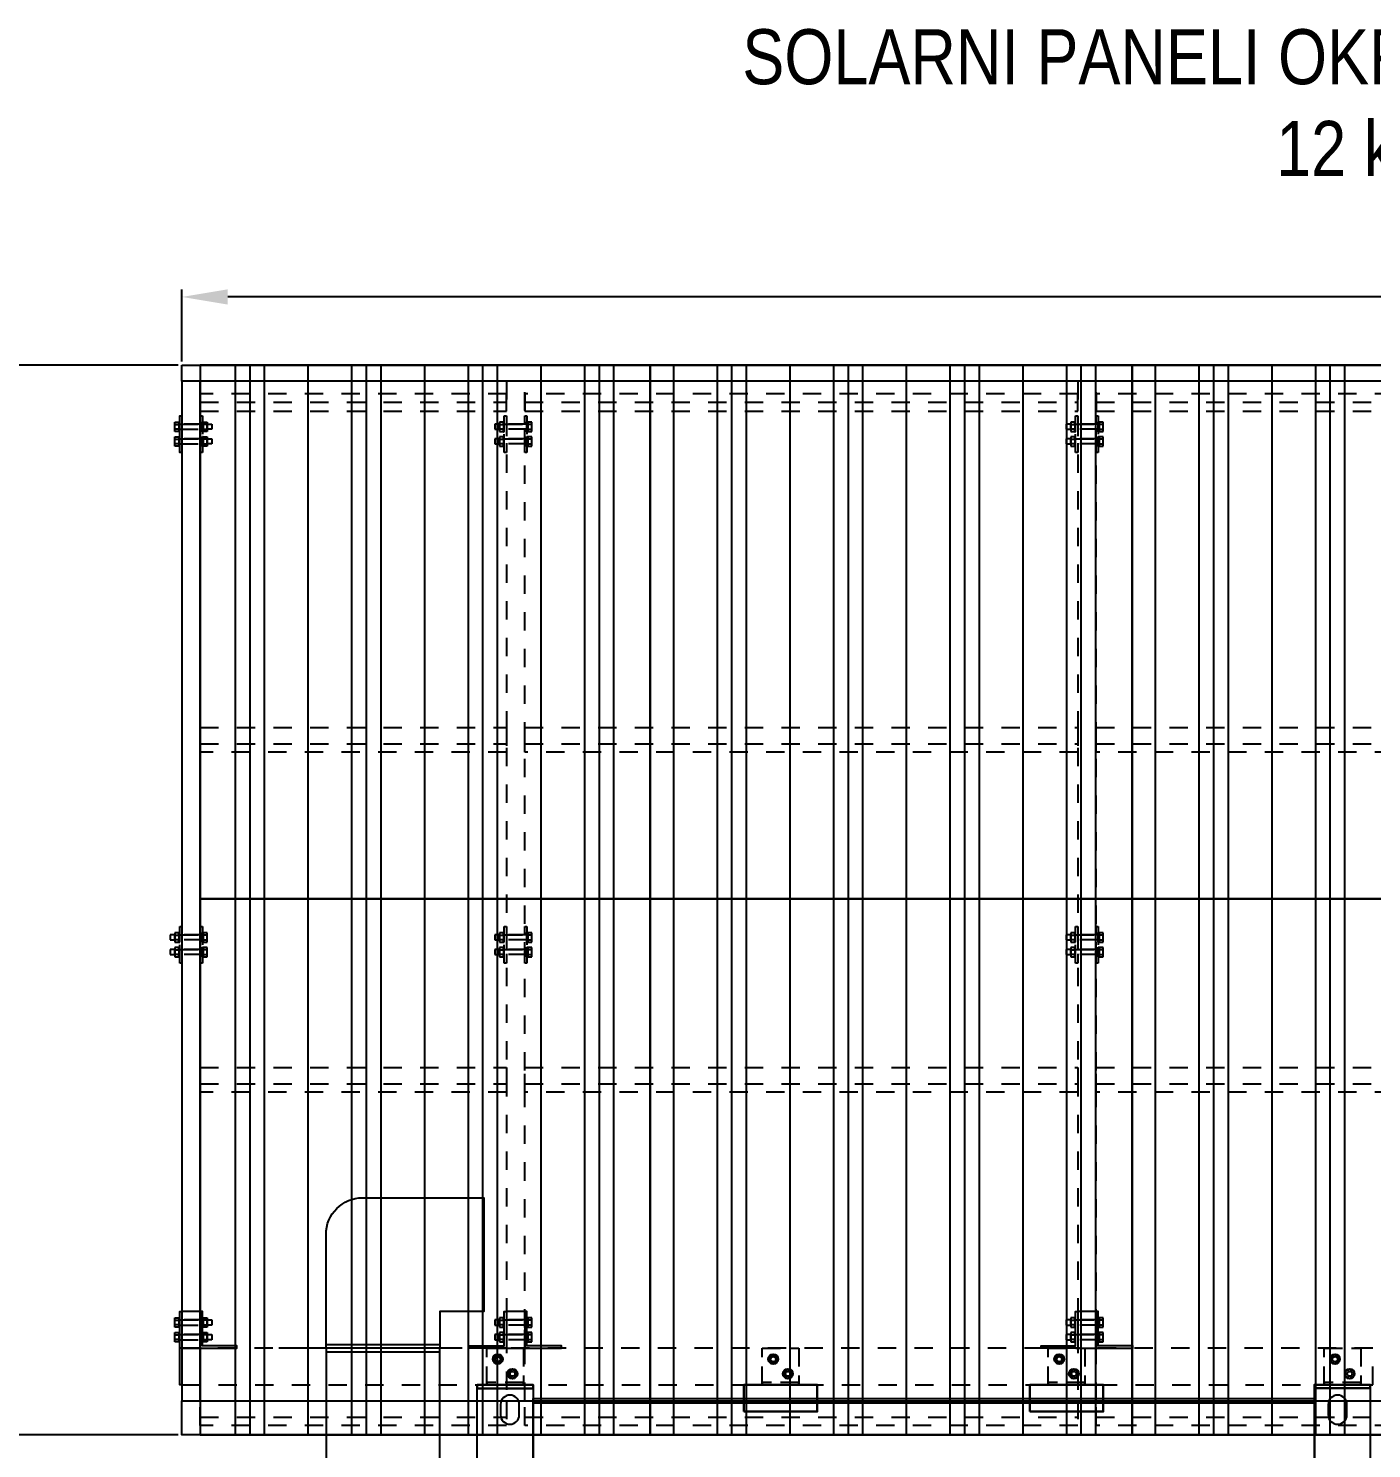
# Model space of a CAD drawing. Header units: millimetres. Extents: x 17886 to 18265, y -8727 to -7321.
# Drawn here: x 17917.04 to 17953.66, y -8639.94 to -8601.22 of the extents above; entities that cross this region are included whole.
import ezdxf

# ---------------------------------------------------------------- set-up
doc = ezdxf.new("R2010")
doc.units = ezdxf.units.MM
doc.linetypes.add('DASHED', pattern=[0.75, 0.5, -0.25])
doc.linetypes.add('EPL_DASH', pattern=[1, 0.5, -0.5])
for name, color, linetype in [('00 uvodnice', 82, 'Continuous'), ('a_rahmen235', 7, 'Continuous'), ('DIMENS', 4, 'Continuous')]:
    doc.layers.add(name, color=color, linetype=linetype)
doc.layers.add('CRTANJE', color=4, linetype='Continuous', lineweight=30)
doc.styles.add('ARIAL NARROW', font='ARIALN.TTF')
doc.styles.add('KOTE ZA MONNTAZU', font='simplex.shx', dxfattribs={"width": 0.7, "oblique": 8, "height": 1.4})
doc.dimstyles.new('KOTE ZA MONTAZU u cm', dxfattribs={"dimscale": 0, "dimtxt": 1.4, "dimasz": 1.25, "dimexe": 0.2, "dimexo": 0.1, "dimgap": 0.3, "dimtad": 1, "dimlfac": 10, "dimzin": 12, "dimdsep": 46, "dimtxsty": 'KOTE ZA MONNTAZU', "dimcen": 1.25, "dimclrt": 1, "dimadec": 0, "dimazin": 0, "dimtfac": 1, "dimtmove": 0, "dimatfit": 3, "dimfxl": 1, "dimtolj": 2, "dimtzin": 0, "dimarcsym": 0})

# ---------------------------------------------------------------- blocks, each defined once
blk = doc.blocks.new('*D237')
at = {"color": 0, "lineweight": -2, "transparency": 16777216}
for p, q in [((17921.122, -8639.571), (17913.988, -8639.571)), ((17914.188, -8664.954), (17914.188, -8640.821)), ((17917.152, -8666.204), (17913.988, -8666.204))]:
    blk.add_line(p, q, dxfattribs=at)
at = {"color": 0, "transparency": 16777216}
for points in [[(17913.979, -8640.821), (17914.396, -8640.821), (17914.188, -8639.571)], [(17913.979, -8664.954), (17914.396, -8664.954), (17914.188, -8666.204)]]:
    blk.add_solid(points, dxfattribs=at)
at = {"layer": 'Defpoints', "color": 0, "transparency": 16777216}
for p in [(17914.188, -8639.571), (17921.222, -8639.571), (17917.252, -8666.204)]:
    blk.add_point(p, dxfattribs=at)
at = {"color": 1, "transparency": 16777216, "insert": (17913.188, -8652.809), "char_height": 1.4, "attachment_point": 5, "rotation": 90, "style": 'KOTE ZA MONNTAZU'}
blk.add_mtext('\\A2;266.33cm', dxfattribs=at)
blk = doc.blocks.new('*D238')
at = {"color": 0, "lineweight": -2, "transparency": 16777216}
for p, q in [((17921.122, -8610.405), (17913.988, -8610.405)), ((17914.188, -8638.321), (17914.188, -8611.655)), ((17921.122, -8639.571), (17913.988, -8639.571))]:
    blk.add_line(p, q, dxfattribs=at)
at = {"color": 0, "transparency": 16777216}
for points in [[(17913.979, -8611.655), (17914.396, -8611.655), (17914.188, -8610.405)], [(17913.979, -8638.321), (17914.396, -8638.321), (17914.188, -8639.571)]]:
    blk.add_solid(points, dxfattribs=at)
at = {"layer": 'Defpoints', "color": 0, "transparency": 16777216}
for p in [(17914.188, -8610.405), (17921.222, -8610.405), (17921.222, -8639.571)]:
    blk.add_point(p, dxfattribs=at)
at = {"color": 1, "transparency": 16777216, "insert": (17913.188, -8624.443), "char_height": 1.4, "attachment_point": 5, "rotation": 90, "style": 'KOTE ZA MONNTAZU'}
blk.add_mtext('\\A2;291.65cm', dxfattribs=at)
blk = doc.blocks.new('*D239')
at = {"color": 0, "lineweight": -2, "transparency": 16777216}
for p, q in [((17921.122, -8610.405), (17909.915, -8610.405)), ((17910.115, -8664.954), (17910.115, -8611.655)), ((17917.152, -8666.204), (17909.915, -8666.204))]:
    blk.add_line(p, q, dxfattribs=at)
at = {"color": 0, "transparency": 16777216}
for points in [[(17909.906, -8611.655), (17910.323, -8611.655), (17910.115, -8610.405)], [(17909.906, -8664.954), (17910.323, -8664.954), (17910.115, -8666.204)]]:
    blk.add_solid(points, dxfattribs=at)
at = {"layer": 'Defpoints', "color": 0, "transparency": 16777216}
for p in [(17910.115, -8610.405), (17921.222, -8610.405), (17917.252, -8666.204)]:
    blk.add_point(p, dxfattribs=at)
at = {"color": 1, "transparency": 16777216, "insert": (17909.115, -8638.173), "char_height": 1.4, "attachment_point": 5, "rotation": 90, "style": 'KOTE ZA MONNTAZU'}
blk.add_mtext('\\A2;557.98cm', dxfattribs=at)
blk = doc.blocks.new('*D236')
at = {"color": 0, "lineweight": -2, "transparency": 16777216}
for p, q in [((17921.222, -8610.305), (17921.222, -8608.342)), ((17986.182, -8610.305), (17986.182, -8608.342)), ((17984.932, -8608.542), (17922.472, -8608.542))]:
    blk.add_line(p, q, dxfattribs=at)
at = {"color": 0, "transparency": 16777216}
for points in [[(17922.472, -8608.334), (17922.472, -8608.75), (17921.222, -8608.542)], [(17984.932, -8608.334), (17984.932, -8608.75), (17986.182, -8608.542)]]:
    blk.add_solid(points, dxfattribs=at)
at = {"layer": 'Defpoints', "color": 0, "transparency": 16777216}
for p in [(17921.222, -8608.542), (17921.222, -8610.405), (17986.182, -8610.405)]:
    blk.add_point(p, dxfattribs=at)
at = {"color": 1, "transparency": 16777216, "insert": (17960.852, -8607.542), "char_height": 1.4, "attachment_point": 5, "style": 'KOTE ZA MONNTAZU'}
blk.add_mtext('\\A2;649.6cm', dxfattribs=at)

msp = doc.modelspace()

# ---------------------------------------------------------------- hatches: boundary and pattern name
at = {"true_color": 0xfeeab9}
h = msp.add_hatch(dxfattribs=at)
h.set_pattern_fill('PLASTI', color=254, scale=0.5, angle=-90)
h.set_pattern_definition([(270, (26717.4324, 1612.3187), (3.175, -6e-16), []), (270, (26717.8293, 1612.3187), (3.175, -6e-16), []), (270, (26718.226, 1612.3187), (3.175, -6e-16), []), (270, (26719.4168, 1612.3187), (3.175, -6e-16), [])])
h.paths.add_polyline_path([(17921.72198, -8610.40511), (17921.72198, -8624.95434), (17933.99198, -8624.95434), (17933.99198, -8610.40511)])
h = msp.add_hatch(dxfattribs=at)
h.set_pattern_fill('PLASTI', color=254, scale=0.5, angle=-90)
h.set_pattern_definition([(270, (26730.5724, 1612.3187), (3.175, -6e-16), []), (270, (26730.9693, 1612.3187), (3.175, -6e-16), []), (270, (26731.366, 1612.3187), (3.175, -6e-16), []), (270, (26732.5568, 1612.3187), (3.175, -6e-16), [])])
h.paths.add_polyline_path([(17933.99198, -8610.40511), (17933.99198, -8624.95434), (17947.13198, -8624.95434), (17947.13198, -8610.40511)])
h = msp.add_hatch(dxfattribs=at)
h.set_pattern_fill('PLASTI', color=254, scale=0.5, angle=-90)
h.set_pattern_definition([(270, (26743.7124, 1612.3187), (3.175, -6e-16), []), (270, (26744.1093, 1612.3187), (3.175, -6e-16), []), (270, (26744.506, 1612.3187), (3.175, -6e-16), []), (270, (26745.6968, 1612.3187), (3.175, -6e-16), [])])
h.paths.add_polyline_path([(17947.13198, -8610.40511), (17947.13198, -8624.95434), (17960.27198, -8624.95434), (17960.27198, -8610.40511)])
h = msp.add_hatch(dxfattribs=at)
h.set_pattern_fill('PLASTI', color=254, scale=0.5, angle=-90)
h.set_pattern_definition([(270, (26717.4324, 1597.6487), (3.175, -6e-16), []), (270, (26717.8293, 1597.6487), (3.175, -6e-16), []), (270, (26718.226, 1597.6487), (3.175, -6e-16), []), (270, (26719.4168, 1597.6487), (3.175, -6e-16), [])])
h.paths.add_polyline_path([(17921.72198, -8624.95434), (17921.72198, -8639.57191), (17933.99198, -8639.57191), (17933.99198, -8624.95434)])
h = msp.add_hatch(dxfattribs=at)
h.set_pattern_fill('PLASTI', color=254, scale=0.5, angle=-90)
h.set_pattern_definition([(270, (26730.5724, 1597.6487), (3.175, -6e-16), []), (270, (26730.9693, 1597.6487), (3.175, -6e-16), []), (270, (26731.366, 1597.6487), (3.175, -6e-16), []), (270, (26732.5568, 1597.6487), (3.175, -6e-16), [])])
h.paths.add_polyline_path([(17933.99198, -8624.95434), (17933.99198, -8639.57191), (17947.13198, -8639.57191), (17947.13198, -8624.95434)])
h = msp.add_hatch(dxfattribs=at)
h.set_pattern_fill('PLASTI', color=254, scale=0.5, angle=-90)
h.set_pattern_definition([(270, (26743.7124, 1597.6487), (3.175, -6e-16), []), (270, (26744.1093, 1597.6487), (3.175, -6e-16), []), (270, (26744.506, 1597.6487), (3.175, -6e-16), []), (270, (26745.6968, 1597.6487), (3.175, -6e-16), [])])
h.paths.add_polyline_path([(17947.13198, -8624.95434), (17947.13198, -8639.57191), (17960.27198, -8639.57191), (17960.27198, -8624.95434)])

# ---------------------------------------------------------------- linework, layer by layer
at = {"color": 4}
msp.add_line((17928.86709, -8637.20357), (17923.86709, -8637.20357), dxfattribs=at)
msp.add_line((17930.79698, -8638.69357), (17952.10698, -8638.69357))
at = {"color": 30, "true_color": 0xf26722}
for points in [[(17921.22198, -8610.40512), (17986.18198, -8610.40512), (17986.18198, -8610.83813), (17921.22198, -8610.83813)], [(17921.72198, -8610.83813), (17921.22198, -8610.83813), (17921.22198, -8638.63754), (17921.72198, -8638.63754)], [(17921.22198, -8638.63754), (17986.18198, -8638.63754), (17986.18198, -8639.57056), (17921.22198, -8639.57056)]]:
    msp.add_lwpolyline(points, close=True, dxfattribs=at)
at = {"color": 254, "true_color": 0xfeeab9}
for points in [[(17921.72198, -8610.40511), (17921.72198, -8624.95434), (17933.99198, -8624.95434), (17933.99198, -8610.40511)], [(17933.99198, -8610.40511), (17933.99198, -8624.95434), (17947.13198, -8624.95434), (17947.13198, -8610.40511)], [(17947.13198, -8610.40511), (17947.13198, -8624.95434), (17960.27198, -8624.95434), (17960.27198, -8610.40511)], [(17921.72198, -8624.95434), (17921.72198, -8639.57191), (17933.99198, -8639.57191), (17933.99198, -8624.95434)], [(17933.99198, -8624.95434), (17933.99198, -8639.57191), (17947.13198, -8639.57191), (17947.13198, -8624.95434)], [(17947.13198, -8624.95434), (17947.13198, -8639.57191), (17960.27198, -8639.57191), (17960.27198, -8624.95434)]]:
    msp.add_lwpolyline(points, close=True, dxfattribs=at)
at = {"color": 30, "linetype": 'EPL_DASH', "true_color": 0xf26722}
for points in [[(17930.57199, -8610.83813), (17930.07199, -8610.83813), (17930.07199, -8638.63754), (17930.57199, -8638.63754)], [(17946.15199, -8610.83813), (17945.65199, -8610.83813), (17945.65199, -8638.63754), (17946.15199, -8638.63754)], [(17921.72198, -8636.20361), (17921.22198, -8636.20361), (17921.22198, -8637.20361), (17921.72198, -8637.20361)], [(17930.57199, -8636.20357), (17930.07199, -8636.20357), (17930.07199, -8637.20357), (17930.57199, -8637.20357)], [(17946.15199, -8636.20357), (17945.65199, -8636.20357), (17945.65199, -8637.20357), (17946.15199, -8637.20357)], [(17946.15199, -8636.20357), (17945.65199, -8636.20357), (17945.65199, -8637.20357), (17946.15199, -8637.20357)], [(17946.15199, -8636.20357), (17945.65199, -8636.20357), (17945.65199, -8637.20357), (17946.15199, -8637.20357)]]:
    msp.add_lwpolyline(points, close=True, dxfattribs=at)
at = {"color": 3, "linetype": 'EPL_DASH'}
for points in [[(17921.72198, -8611.18374), (17921.72198, -8611.6524), (17930.07198, -8611.6524), (17930.07198, -8611.18374), (17921.72198, -8611.18374), (17921.72198, -8611.40754), (17930.07198, -8611.40754)], [(17930.57198, -8611.18374), (17930.57198, -8611.6524), (17945.65198, -8611.6524), (17945.65198, -8611.18374), (17930.57198, -8611.18374), (17930.57198, -8611.40754), (17945.65198, -8611.40754)], [(17946.15198, -8611.18374), (17946.15198, -8611.6524), (17961.25198, -8611.6524), (17961.25198, -8611.18374), (17946.15198, -8611.18374), (17946.15198, -8611.40754), (17961.25198, -8611.40754)], [(17921.72198, -8620.95713), (17921.72198, -8620.27978), (17930.07198, -8620.27978), (17930.07198, -8620.95713), (17921.72198, -8620.95713), (17921.72198, -8620.72573), (17930.07198, -8620.72573)], [(17930.57198, -8620.95713), (17930.57198, -8620.27978), (17945.65198, -8620.27978), (17945.65198, -8620.95713), (17930.57198, -8620.95713), (17930.57198, -8620.72573), (17945.65198, -8620.72573)], [(17946.15198, -8620.95713), (17946.15198, -8620.27978), (17961.25198, -8620.27978), (17961.25198, -8620.95713), (17946.15198, -8620.95713), (17946.15198, -8620.72573), (17961.25198, -8620.72573)], [(17921.72198, -8630.22488), (17921.72198, -8629.54753), (17930.07198, -8629.54753), (17930.07198, -8630.22488), (17921.72198, -8630.22488), (17921.72198, -8629.99348), (17930.07198, -8629.99348)], [(17930.57198, -8630.22488), (17930.57198, -8629.54753), (17945.65198, -8629.54753), (17945.65198, -8630.22488), (17930.57198, -8630.22488), (17930.57198, -8629.99348), (17945.65198, -8629.99348)], [(17946.15198, -8630.22488), (17946.15198, -8629.54753), (17961.25198, -8629.54753), (17961.25198, -8630.22488), (17946.15198, -8630.22488), (17946.15198, -8629.99348), (17961.25198, -8629.99348)], [(17921.72198, -8639.31318), (17921.72198, -8638.64343), (17930.07198, -8638.64343), (17930.07198, -8639.31318), (17921.72198, -8639.31318), (17921.72198, -8639.0893), (17930.07198, -8639.0893)], [(17930.57198, -8639.31318), (17930.57198, -8638.64343), (17945.65198, -8638.64343), (17945.65198, -8639.31318), (17930.57198, -8639.31318), (17930.57198, -8639.0893), (17945.65198, -8639.0893)], [(17946.15198, -8639.31318), (17946.15198, -8638.64343), (17961.25198, -8638.64343), (17961.25198, -8639.31318), (17946.15198, -8639.31318), (17946.15198, -8639.0893), (17961.25198, -8639.0893)]]:
    msp.add_lwpolyline(points, dxfattribs=at)
at = {"color": 1}
for points in [[(17921.22198, -8611.78095), (17921.22198, -8612.78095), (17921.16198, -8612.78095), (17921.16198, -8611.78095), (17921.22198, -8611.78095)], [(17925.15203, -8637.20357), (17925.15203, -8637.30375), (17928.25203, -8637.30375), (17928.25203, -8637.20357), (17925.15203, -8637.20357), (17925.15203, -8654.4036), (17928.25197, -8654.4036), (17928.25197, -8654.30339), (17925.15197, -8654.30339), (17928.25197, -8654.30339), (17928.25197, -8654.4036), (17928.25197, -8637.20357)]]:
    msp.add_lwpolyline(points, dxfattribs=at)
at = {"color": 1, "linetype": 'DASHED'}
for points in [[(17921.78197, -8611.78095), (17921.78197, -8612.78095), (17921.72197, -8612.78095), (17921.72197, -8611.78095), (17921.78197, -8611.78095)], [(17930.07199, -8611.78095), (17930.07199, -8612.78095), (17930.01199, -8612.78095), (17930.01199, -8611.78095), (17930.07199, -8611.78095)], [(17930.63198, -8611.78095), (17930.63198, -8612.78095), (17930.57198, -8612.78095), (17930.57198, -8611.78095), (17930.63198, -8611.78095)], [(17945.65199, -8611.78095), (17945.65199, -8612.78095), (17945.59199, -8612.78095), (17945.59199, -8611.78095), (17945.65199, -8611.78095)], [(17946.21198, -8611.78095), (17946.21198, -8612.78095), (17946.15198, -8612.78095), (17946.15198, -8611.78095), (17946.21198, -8611.78095)], [(17921.22198, -8625.70357), (17921.22198, -8626.70357), (17921.16198, -8626.70357), (17921.16198, -8625.70357), (17921.22198, -8625.70357)], [(17921.78198, -8625.70357), (17921.78198, -8626.70357), (17921.72198, -8626.70357), (17921.72198, -8625.70357), (17921.78198, -8625.70357)], [(17930.07199, -8625.70357), (17930.07199, -8626.70357), (17930.01199, -8626.70357), (17930.01199, -8625.70357), (17930.07199, -8625.70357)], [(17930.63198, -8625.70357), (17930.63198, -8626.70357), (17930.57198, -8626.70357), (17930.57198, -8625.70357), (17930.63198, -8625.70357)], [(17945.65199, -8625.70357), (17945.65199, -8626.70357), (17945.59199, -8626.70357), (17945.59199, -8625.70357), (17945.65199, -8625.70357)], [(17946.21198, -8625.70357), (17946.21198, -8626.70357), (17946.15198, -8626.70357), (17946.15198, -8625.70357), (17946.21198, -8625.70357)], [(17930.53698, -8638.20357), (17929.53699, -8638.20357), (17929.53699, -8637.20357), (17930.53698, -8637.20357), (17930.53698, -8638.20357), (17930.53698, -8638.14357), (17929.53699, -8638.14357), (17929.53699, -8638.20357)], [(17938.04698, -8638.20357), (17937.04699, -8638.20357), (17937.04699, -8637.20357), (17938.04698, -8637.20357), (17938.04698, -8638.20357), (17938.04698, -8638.14357), (17937.04699, -8638.14357), (17937.04699, -8638.20357)], [(17945.84698, -8638.20357), (17944.84699, -8638.20357), (17944.84699, -8637.20357), (17945.84698, -8637.20357), (17945.84698, -8638.20357), (17945.84698, -8638.14357), (17944.84699, -8638.14357), (17944.84699, -8638.20357)], [(17953.36698, -8638.20357), (17952.36698, -8638.20357), (17952.36698, -8637.20357), (17953.36698, -8637.20357), (17953.36698, -8638.20357), (17953.36698, -8638.14357), (17952.36698, -8638.14357), (17952.36698, -8638.20357)]]:
    msp.add_lwpolyline(points, dxfattribs=at)
at = {"color": 4, "linetype": 'EPL_DASH'}
for points in [[(17921.14198, -8612.14446), (17921.03198, -8612.14446), (17921.03198, -8612.01744), (17921.14198, -8612.01744), (17921.14198, -8612.20796), (17921.03198, -8612.20796), (17921.03198, -8611.95393), (17921.14198, -8611.95393), (17921.14198, -8612.21595), (17921.16198, -8612.21595), (17921.16198, -8611.94595), (17921.14198, -8611.94595), (17921.14198, -8612.21595), (17921.16198, -8612.21595), (17921.16198, -8612.15095), (17921.78198, -8612.15095), (17921.78198, -8612.01095), (17921.16198, -8612.01095), (17921.78198, -8612.01095), (17921.78198, -8611.94595), (17921.80198, -8611.94595), (17921.80198, -8612.21595), (17921.78198, -8612.21595), (17921.78198, -8611.94595), (17921.80198, -8611.94595), (17921.80198, -8611.95393), (17921.91198, -8611.95393), (17921.91198, -8612.20796), (17921.80198, -8612.20796), (17921.80198, -8612.14446), (17921.91198, -8612.14446), (17921.91198, -8612.01744), (17921.80198, -8612.01744), (17921.80198, -8611.95393), (17921.91198, -8611.95393), (17921.91198, -8612.01095), (17922.04198, -8612.01095), (17922.04198, -8612.15095), (17921.91198, -8612.15095)], [(17930.65198, -8612.14446), (17930.76198, -8612.14446), (17930.76198, -8612.01744), (17930.65198, -8612.01744), (17930.65198, -8612.20796), (17930.76198, -8612.20796), (17930.76198, -8611.95393), (17930.65198, -8611.95393), (17930.65198, -8612.21595), (17930.63198, -8612.21595), (17930.63198, -8611.94595), (17930.65198, -8611.94595), (17930.65198, -8612.21595), (17930.63198, -8612.21595), (17930.63198, -8612.15095), (17930.01198, -8612.15095), (17930.01198, -8612.01095), (17930.63198, -8612.01095), (17930.01198, -8612.01095), (17930.01198, -8611.94595), (17929.99198, -8611.94595), (17929.99198, -8612.21595), (17930.01198, -8612.21595), (17930.01198, -8611.94595), (17929.99198, -8611.94595), (17929.99198, -8611.95393), (17929.88198, -8611.95393), (17929.88198, -8612.20796), (17929.99198, -8612.20796), (17929.99198, -8612.14446), (17929.88198, -8612.14446), (17929.88198, -8612.01744), (17929.99198, -8612.01744), (17929.99198, -8611.95393), (17929.88198, -8611.95393), (17929.88198, -8612.01095), (17929.75198, -8612.01095), (17929.75198, -8612.15095), (17929.88198, -8612.15095)], [(17946.23198, -8612.14446), (17946.34198, -8612.14446), (17946.34198, -8612.01744), (17946.23198, -8612.01744), (17946.23198, -8612.20796), (17946.34198, -8612.20796), (17946.34198, -8611.95393), (17946.23198, -8611.95393), (17946.23198, -8612.21595), (17946.21198, -8612.21595), (17946.21198, -8611.94595), (17946.23198, -8611.94595), (17946.23198, -8612.21595), (17946.21198, -8612.21595), (17946.21198, -8612.15095), (17945.59198, -8612.15095), (17945.59198, -8612.01095), (17946.21198, -8612.01095), (17945.59198, -8612.01095), (17945.59198, -8611.94595), (17945.57198, -8611.94595), (17945.57198, -8612.21595), (17945.59198, -8612.21595), (17945.59198, -8611.94595), (17945.57198, -8611.94595), (17945.57198, -8611.95393), (17945.46198, -8611.95393), (17945.46198, -8612.20796), (17945.57198, -8612.20796), (17945.57198, -8612.14446), (17945.46198, -8612.14446), (17945.46198, -8612.01744), (17945.57198, -8612.01744), (17945.57198, -8611.95393), (17945.46198, -8611.95393), (17945.46198, -8612.01095), (17945.33198, -8612.01095), (17945.33198, -8612.15095), (17945.46198, -8612.15095)], [(17921.14198, -8612.54446), (17921.03198, -8612.54446), (17921.03198, -8612.41744), (17921.14198, -8612.41744), (17921.14198, -8612.60796), (17921.03198, -8612.60796), (17921.03198, -8612.35393), (17921.14198, -8612.35393), (17921.14198, -8612.61595), (17921.16198, -8612.61595), (17921.16198, -8612.34595), (17921.14198, -8612.34595), (17921.14198, -8612.61595), (17921.16198, -8612.61595), (17921.16198, -8612.55095), (17921.78198, -8612.55095), (17921.78198, -8612.41095), (17921.16198, -8612.41095), (17921.78198, -8612.41095), (17921.78198, -8612.34595), (17921.80198, -8612.34595), (17921.80198, -8612.61595), (17921.78198, -8612.61595), (17921.78198, -8612.34595), (17921.80198, -8612.34595), (17921.80198, -8612.35393), (17921.91198, -8612.35393), (17921.91198, -8612.60796), (17921.80198, -8612.60796), (17921.80198, -8612.54446), (17921.91198, -8612.54446), (17921.91198, -8612.41744), (17921.80198, -8612.41744), (17921.80198, -8612.35393), (17921.91198, -8612.35393), (17921.91198, -8612.41095), (17922.04198, -8612.41095), (17922.04198, -8612.55095), (17921.91198, -8612.55095)], [(17930.65198, -8612.54446), (17930.76198, -8612.54446), (17930.76198, -8612.41744), (17930.65198, -8612.41744), (17930.65198, -8612.60796), (17930.76198, -8612.60796), (17930.76198, -8612.35393), (17930.65198, -8612.35393), (17930.65198, -8612.61595), (17930.63198, -8612.61595), (17930.63198, -8612.34595), (17930.65198, -8612.34595), (17930.65198, -8612.61595), (17930.63198, -8612.61595), (17930.63198, -8612.55095), (17930.01198, -8612.55095), (17930.01198, -8612.41095), (17930.63198, -8612.41095), (17930.01198, -8612.41095), (17930.01198, -8612.34595), (17929.99198, -8612.34595), (17929.99198, -8612.61595), (17930.01198, -8612.61595), (17930.01198, -8612.34595), (17929.99198, -8612.34595), (17929.99198, -8612.35393), (17929.88198, -8612.35393), (17929.88198, -8612.60796), (17929.99198, -8612.60796), (17929.99198, -8612.54446), (17929.88198, -8612.54446), (17929.88198, -8612.41744), (17929.99198, -8612.41744), (17929.99198, -8612.35393), (17929.88198, -8612.35393), (17929.88198, -8612.41095), (17929.75198, -8612.41095), (17929.75198, -8612.55095), (17929.88198, -8612.55095)], [(17946.23198, -8612.54446), (17946.34198, -8612.54446), (17946.34198, -8612.41744), (17946.23198, -8612.41744), (17946.23198, -8612.60796), (17946.34198, -8612.60796), (17946.34198, -8612.35393), (17946.23198, -8612.35393), (17946.23198, -8612.61595), (17946.21198, -8612.61595), (17946.21198, -8612.34595), (17946.23198, -8612.34595), (17946.23198, -8612.61595), (17946.21198, -8612.61595), (17946.21198, -8612.55095), (17945.59198, -8612.55095), (17945.59198, -8612.41095), (17946.21198, -8612.41095), (17945.59198, -8612.41095), (17945.59198, -8612.34595), (17945.57198, -8612.34595), (17945.57198, -8612.61595), (17945.59198, -8612.61595), (17945.59198, -8612.34595), (17945.57198, -8612.34595), (17945.57198, -8612.35393), (17945.46198, -8612.35393), (17945.46198, -8612.60796), (17945.57198, -8612.60796), (17945.57198, -8612.54446), (17945.46198, -8612.54446), (17945.46198, -8612.41744), (17945.57198, -8612.41744), (17945.57198, -8612.35393), (17945.46198, -8612.35393), (17945.46198, -8612.41095), (17945.33198, -8612.41095), (17945.33198, -8612.55095), (17945.46198, -8612.55095)], [(17921.80198, -8626.06708), (17921.91198, -8626.06708), (17921.91198, -8625.94006), (17921.80198, -8625.94006), (17921.80198, -8626.13058), (17921.91198, -8626.13058), (17921.91198, -8625.87655), (17921.80198, -8625.87655), (17921.80198, -8626.13857), (17921.78198, -8626.13857), (17921.78198, -8625.86857), (17921.80198, -8625.86857), (17921.80198, -8626.13857), (17921.78198, -8626.13857), (17921.78198, -8626.07357), (17921.16198, -8626.07357), (17921.16198, -8625.93357), (17921.78198, -8625.93357), (17921.16198, -8625.93357), (17921.16198, -8625.86857), (17921.14198, -8625.86857), (17921.14198, -8626.13857), (17921.16198, -8626.13857), (17921.16198, -8625.86857), (17921.14198, -8625.86857), (17921.14198, -8625.87655), (17921.03198, -8625.87655), (17921.03198, -8626.13058), (17921.14198, -8626.13058), (17921.14198, -8626.06708), (17921.03198, -8626.06708), (17921.03198, -8625.94006), (17921.14198, -8625.94006), (17921.14198, -8625.87655), (17921.03198, -8625.87655), (17921.03198, -8625.93357), (17920.90198, -8625.93357), (17920.90198, -8626.07357), (17921.03198, -8626.07357)], [(17930.65198, -8626.06708), (17930.76198, -8626.06708), (17930.76198, -8625.94006), (17930.65198, -8625.94006), (17930.65198, -8626.13058), (17930.76198, -8626.13058), (17930.76198, -8625.87655), (17930.65198, -8625.87655), (17930.65198, -8626.13857), (17930.63198, -8626.13857), (17930.63198, -8625.86857), (17930.65198, -8625.86857), (17930.65198, -8626.13857), (17930.63198, -8626.13857), (17930.63198, -8626.07357), (17930.01198, -8626.07357), (17930.01198, -8625.93357), (17930.63198, -8625.93357), (17930.01198, -8625.93357), (17930.01198, -8625.86857), (17929.99198, -8625.86857), (17929.99198, -8626.13857), (17930.01198, -8626.13857), (17930.01198, -8625.86857), (17929.99198, -8625.86857), (17929.99198, -8625.87655), (17929.88198, -8625.87655), (17929.88198, -8626.13058), (17929.99198, -8626.13058), (17929.99198, -8626.06708), (17929.88198, -8626.06708), (17929.88198, -8625.94006), (17929.99198, -8625.94006), (17929.99198, -8625.87655), (17929.88198, -8625.87655), (17929.88198, -8625.93357), (17929.75198, -8625.93357), (17929.75198, -8626.07357), (17929.88198, -8626.07357)], [(17946.23198, -8626.06708), (17946.34198, -8626.06708), (17946.34198, -8625.94006), (17946.23198, -8625.94006), (17946.23198, -8626.13058), (17946.34198, -8626.13058), (17946.34198, -8625.87655), (17946.23198, -8625.87655), (17946.23198, -8626.13857), (17946.21198, -8626.13857), (17946.21198, -8625.86857), (17946.23198, -8625.86857), (17946.23198, -8626.13857), (17946.21198, -8626.13857), (17946.21198, -8626.07357), (17945.59198, -8626.07357), (17945.59198, -8625.93357), (17946.21198, -8625.93357), (17945.59198, -8625.93357), (17945.59198, -8625.86857), (17945.57198, -8625.86857), (17945.57198, -8626.13857), (17945.59198, -8626.13857), (17945.59198, -8625.86857), (17945.57198, -8625.86857), (17945.57198, -8625.87655), (17945.46198, -8625.87655), (17945.46198, -8626.13058), (17945.57198, -8626.13058), (17945.57198, -8626.06708), (17945.46198, -8626.06708), (17945.46198, -8625.94006), (17945.57198, -8625.94006), (17945.57198, -8625.87655), (17945.46198, -8625.87655), (17945.46198, -8625.93357), (17945.33198, -8625.93357), (17945.33198, -8626.07357), (17945.46198, -8626.07357)], [(17921.80198, -8626.46708), (17921.91198, -8626.46708), (17921.91198, -8626.34006), (17921.80198, -8626.34006), (17921.80198, -8626.53058), (17921.91198, -8626.53058), (17921.91198, -8626.27655), (17921.80198, -8626.27655), (17921.80198, -8626.53857), (17921.78198, -8626.53857), (17921.78198, -8626.26857), (17921.80198, -8626.26857), (17921.80198, -8626.53857), (17921.78198, -8626.53857), (17921.78198, -8626.47357), (17921.16198, -8626.47357), (17921.16198, -8626.33357), (17921.78198, -8626.33357), (17921.16198, -8626.33357), (17921.16198, -8626.26857), (17921.14198, -8626.26857), (17921.14198, -8626.53857), (17921.16198, -8626.53857), (17921.16198, -8626.26857), (17921.14198, -8626.26857), (17921.14198, -8626.27655), (17921.03198, -8626.27655), (17921.03198, -8626.53058), (17921.14198, -8626.53058), (17921.14198, -8626.46708), (17921.03198, -8626.46708), (17921.03198, -8626.34006), (17921.14198, -8626.34006), (17921.14198, -8626.27655), (17921.03198, -8626.27655), (17921.03198, -8626.33357), (17920.90198, -8626.33357), (17920.90198, -8626.47357), (17921.03198, -8626.47357)], [(17930.65198, -8626.46708), (17930.76198, -8626.46708), (17930.76198, -8626.34006), (17930.65198, -8626.34006), (17930.65198, -8626.53058), (17930.76198, -8626.53058), (17930.76198, -8626.27655), (17930.65198, -8626.27655), (17930.65198, -8626.53857), (17930.63198, -8626.53857), (17930.63198, -8626.26857), (17930.65198, -8626.26857), (17930.65198, -8626.53857), (17930.63198, -8626.53857), (17930.63198, -8626.47357), (17930.01198, -8626.47357), (17930.01198, -8626.33357), (17930.63198, -8626.33357), (17930.01198, -8626.33357), (17930.01198, -8626.26857), (17929.99198, -8626.26857), (17929.99198, -8626.53857), (17930.01198, -8626.53857), (17930.01198, -8626.26857), (17929.99198, -8626.26857), (17929.99198, -8626.27655), (17929.88198, -8626.27655), (17929.88198, -8626.53058), (17929.99198, -8626.53058), (17929.99198, -8626.46708), (17929.88198, -8626.46708), (17929.88198, -8626.34006), (17929.99198, -8626.34006), (17929.99198, -8626.27655), (17929.88198, -8626.27655), (17929.88198, -8626.33357), (17929.75198, -8626.33357), (17929.75198, -8626.47357), (17929.88198, -8626.47357)], [(17946.23198, -8626.46708), (17946.34198, -8626.46708), (17946.34198, -8626.34006), (17946.23198, -8626.34006), (17946.23198, -8626.53058), (17946.34198, -8626.53058), (17946.34198, -8626.27655), (17946.23198, -8626.27655), (17946.23198, -8626.53857), (17946.21198, -8626.53857), (17946.21198, -8626.26857), (17946.23198, -8626.26857), (17946.23198, -8626.53857), (17946.21198, -8626.53857), (17946.21198, -8626.47357), (17945.59198, -8626.47357), (17945.59198, -8626.33357), (17946.21198, -8626.33357), (17945.59198, -8626.33357), (17945.59198, -8626.26857), (17945.57198, -8626.26857), (17945.57198, -8626.53857), (17945.59198, -8626.53857), (17945.59198, -8626.26857), (17945.57198, -8626.26857), (17945.57198, -8626.27655), (17945.46198, -8626.27655), (17945.46198, -8626.53058), (17945.57198, -8626.53058), (17945.57198, -8626.46708), (17945.46198, -8626.46708), (17945.46198, -8626.34006), (17945.57198, -8626.34006), (17945.57198, -8626.27655), (17945.46198, -8626.27655), (17945.46198, -8626.33357), (17945.33198, -8626.33357), (17945.33198, -8626.47357), (17945.46198, -8626.47357)], [(17921.14198, -8636.56712), (17921.03198, -8636.56712), (17921.03198, -8636.4401), (17921.14198, -8636.4401), (17921.14198, -8636.63063), (17921.03198, -8636.63063), (17921.03198, -8636.3766), (17921.14198, -8636.3766), (17921.14198, -8636.63861), (17921.16198, -8636.63861), (17921.16198, -8636.36861), (17921.14198, -8636.36861), (17921.14198, -8636.63861), (17921.16198, -8636.63861), (17921.16198, -8636.57361), (17921.78198, -8636.57361), (17921.78198, -8636.43361), (17921.16198, -8636.43361), (17921.78198, -8636.43361), (17921.78198, -8636.36861), (17921.80198, -8636.36861), (17921.80198, -8636.63861), (17921.78198, -8636.63861), (17921.78198, -8636.36861), (17921.80198, -8636.36861), (17921.80198, -8636.3766), (17921.91198, -8636.3766), (17921.91198, -8636.63063), (17921.80198, -8636.63063), (17921.80198, -8636.56712), (17921.91198, -8636.56712), (17921.91198, -8636.4401), (17921.80198, -8636.4401), (17921.80198, -8636.3766), (17921.91198, -8636.3766), (17921.91198, -8636.43361), (17922.04198, -8636.43361), (17922.04198, -8636.57361), (17921.91198, -8636.57361)], [(17930.65198, -8636.56708), (17930.76198, -8636.56708), (17930.76198, -8636.44006), (17930.65198, -8636.44006), (17930.65198, -8636.63058), (17930.76198, -8636.63058), (17930.76198, -8636.37655), (17930.65198, -8636.37655), (17930.65198, -8636.63857), (17930.63198, -8636.63857), (17930.63198, -8636.36857), (17930.65198, -8636.36857), (17930.65198, -8636.63857), (17930.63198, -8636.63857), (17930.63198, -8636.57357), (17930.01198, -8636.57357), (17930.01198, -8636.43357), (17930.63198, -8636.43357), (17930.01198, -8636.43357), (17930.01198, -8636.36857), (17929.99198, -8636.36857), (17929.99198, -8636.63857), (17930.01198, -8636.63857), (17930.01198, -8636.36857), (17929.99198, -8636.36857), (17929.99198, -8636.37655), (17929.88198, -8636.37655), (17929.88198, -8636.63058), (17929.99198, -8636.63058), (17929.99198, -8636.56708), (17929.88198, -8636.56708), (17929.88198, -8636.44006), (17929.99198, -8636.44006), (17929.99198, -8636.37655), (17929.88198, -8636.37655), (17929.88198, -8636.43357), (17929.75198, -8636.43357), (17929.75198, -8636.57357), (17929.88198, -8636.57357)], [(17946.23198, -8636.56708), (17946.34198, -8636.56708), (17946.34198, -8636.44006), (17946.23198, -8636.44006), (17946.23198, -8636.63058), (17946.34198, -8636.63058), (17946.34198, -8636.37655), (17946.23198, -8636.37655), (17946.23198, -8636.63857), (17946.21198, -8636.63857), (17946.21198, -8636.36857), (17946.23198, -8636.36857), (17946.23198, -8636.63857), (17946.21198, -8636.63857), (17946.21198, -8636.57357), (17945.59198, -8636.57357), (17945.59198, -8636.43357), (17946.21198, -8636.43357), (17945.59198, -8636.43357), (17945.59198, -8636.36857), (17945.57198, -8636.36857), (17945.57198, -8636.63857), (17945.59198, -8636.63857), (17945.59198, -8636.36857), (17945.57198, -8636.36857), (17945.57198, -8636.37655), (17945.46198, -8636.37655), (17945.46198, -8636.63058), (17945.57198, -8636.63058), (17945.57198, -8636.56708), (17945.46198, -8636.56708), (17945.46198, -8636.44006), (17945.57198, -8636.44006), (17945.57198, -8636.37655), (17945.46198, -8636.37655), (17945.46198, -8636.43357), (17945.33198, -8636.43357), (17945.33198, -8636.57357), (17945.46198, -8636.57357)], [(17921.14198, -8636.96712), (17921.03198, -8636.96712), (17921.03198, -8636.8401), (17921.14198, -8636.8401), (17921.14198, -8637.03063), (17921.03198, -8637.03063), (17921.03198, -8636.7766), (17921.14198, -8636.7766), (17921.14198, -8637.03861), (17921.16198, -8637.03861), (17921.16198, -8636.76861), (17921.14198, -8636.76861), (17921.14198, -8637.03861), (17921.16198, -8637.03861), (17921.16198, -8636.97361), (17921.78198, -8636.97361), (17921.78198, -8636.83361), (17921.16198, -8636.83361), (17921.78198, -8636.83361), (17921.78198, -8636.76861), (17921.80198, -8636.76861), (17921.80198, -8637.03861), (17921.78198, -8637.03861), (17921.78198, -8636.76861), (17921.80198, -8636.76861), (17921.80198, -8636.7766), (17921.91198, -8636.7766), (17921.91198, -8637.03063), (17921.80198, -8637.03063), (17921.80198, -8636.96712), (17921.91198, -8636.96712), (17921.91198, -8636.8401), (17921.80198, -8636.8401), (17921.80198, -8636.7766), (17921.91198, -8636.7766), (17921.91198, -8636.83361), (17922.04198, -8636.83361), (17922.04198, -8636.97361), (17921.91198, -8636.97361)], [(17930.65198, -8636.96708), (17930.76198, -8636.96708), (17930.76198, -8636.84006), (17930.65198, -8636.84006), (17930.65198, -8637.03058), (17930.76198, -8637.03058), (17930.76198, -8636.77655), (17930.65198, -8636.77655), (17930.65198, -8637.03857), (17930.63198, -8637.03857), (17930.63198, -8636.76857), (17930.65198, -8636.76857), (17930.65198, -8637.03857), (17930.63198, -8637.03857), (17930.63198, -8636.97357), (17930.01198, -8636.97357), (17930.01198, -8636.83357), (17930.63198, -8636.83357), (17930.01198, -8636.83357), (17930.01198, -8636.76857), (17929.99198, -8636.76857), (17929.99198, -8637.03857), (17930.01198, -8637.03857), (17930.01198, -8636.76857), (17929.99198, -8636.76857), (17929.99198, -8636.77655), (17929.88198, -8636.77655), (17929.88198, -8637.03058), (17929.99198, -8637.03058), (17929.99198, -8636.96708), (17929.88198, -8636.96708), (17929.88198, -8636.84006), (17929.99198, -8636.84006), (17929.99198, -8636.77655), (17929.88198, -8636.77655), (17929.88198, -8636.83357), (17929.75198, -8636.83357), (17929.75198, -8636.97357), (17929.88198, -8636.97357)], [(17946.23198, -8636.96708), (17946.34198, -8636.96708), (17946.34198, -8636.84006), (17946.23198, -8636.84006), (17946.23198, -8637.03058), (17946.34198, -8637.03058), (17946.34198, -8636.77655), (17946.23198, -8636.77655), (17946.23198, -8637.03857), (17946.21198, -8637.03857), (17946.21198, -8636.76857), (17946.23198, -8636.76857), (17946.23198, -8637.03857), (17946.21198, -8637.03857), (17946.21198, -8636.97357), (17945.59198, -8636.97357), (17945.59198, -8636.83357), (17946.21198, -8636.83357), (17945.59198, -8636.83357), (17945.59198, -8636.76857), (17945.57198, -8636.76857), (17945.57198, -8637.03857), (17945.59198, -8637.03857), (17945.59198, -8636.76857), (17945.57198, -8636.76857), (17945.57198, -8636.77655), (17945.46198, -8636.77655), (17945.46198, -8637.03058), (17945.57198, -8637.03058), (17945.57198, -8636.96708), (17945.46198, -8636.96708), (17945.46198, -8636.84006), (17945.57198, -8636.84006), (17945.57198, -8636.77655), (17945.46198, -8636.77655), (17945.46198, -8636.83357), (17945.33198, -8636.83357), (17945.33198, -8636.97357), (17945.46198, -8636.97357)]]:
    msp.add_lwpolyline(points, dxfattribs=at)
at = {"color": 1}
msp.add_lwpolyline([(17925.15197, -8637.10337), (17928.25197, -8637.10337), (17928.25197, -8637.20357), (17925.15194, -8637.20357), (17925.15194, -8634.1036, -0.41421356), (17926.15194, -8633.1036), (17929.4518, -8633.1036), (17929.4518, -8636.2036), (17928.252, -8636.2036), (17928.25194, -8637.20357)], format="xyb", dxfattribs=at)
at = {"color": 6}
msp.add_lwpolyline([(17921.22197, -8636.20361), (17921.22197, -8637.20361), (17921.16197, -8637.20361), (17921.16197, -8636.20361), (17921.22197, -8636.20361)], dxfattribs=at)
at = {"color": 2}
for points in [[(17921.22198, -8636.20361), (17921.22198, -8638.20361), (17921.16198, -8638.20361), (17921.16198, -8636.20361), (17921.22198, -8636.20361)], [(17921.72198, -8636.20361), (17921.72198, -8637.20361), (17922.72198, -8637.20361), (17922.72198, -8637.14361), (17921.78198, -8637.14361), (17921.78198, -8636.20361), (17921.72198, -8636.20361)], [(17930.07199, -8636.20357), (17930.07199, -8637.20357), (17929.07199, -8637.20357), (17929.07199, -8637.14357), (17930.01199, -8637.14357), (17930.01199, -8636.20357), (17930.07199, -8636.20357)], [(17930.57199, -8636.20357), (17930.57199, -8637.20357), (17931.57199, -8637.20357), (17931.57199, -8637.14357), (17930.63199, -8637.14357), (17930.63199, -8636.20357), (17930.57199, -8636.20357)], [(17945.65199, -8636.20357), (17945.65199, -8637.20357), (17944.65199, -8637.20357), (17944.65199, -8637.14357), (17945.59199, -8637.14357), (17945.59199, -8636.20357), (17945.65199, -8636.20357)], [(17946.15199, -8636.20357), (17946.15199, -8637.20357), (17947.15199, -8637.20357), (17947.15199, -8637.14357), (17946.21199, -8637.14357), (17946.21199, -8636.20357), (17946.15199, -8636.20357)]]:
    msp.add_lwpolyline(points, dxfattribs=at)
at = {"color": 7, "linetype": 'EPL_DASH'}
msp.add_lwpolyline([(17953.70199, -8637.20357), (17921.22198, -8637.20357), (17921.22198, -8638.20357), (17953.70199, -8638.20357)], close=True, dxfattribs=at)
at = {"color": 4}
for points in [[(17929.72698, -8637.56708), (17929.83698, -8637.63059), (17929.94698, -8637.56708), (17929.94698, -8637.44006), (17929.83698, -8637.37655), (17929.72698, -8637.44006)], [(17937.23701, -8637.56708), (17937.34701, -8637.63059), (17937.45701, -8637.56708), (17937.45701, -8637.44006), (17937.34701, -8637.37655), (17937.23701, -8637.44006)], [(17945.03701, -8637.56708), (17945.14701, -8637.63059), (17945.25701, -8637.56708), (17945.25701, -8637.44006), (17945.14701, -8637.37655), (17945.03701, -8637.44006)], [(17952.557, -8637.56708), (17952.667, -8637.63058), (17952.777, -8637.56708), (17952.777, -8637.44006), (17952.667, -8637.37655), (17952.557, -8637.44006)], [(17930.12698, -8637.96708), (17930.23698, -8638.03059), (17930.34698, -8637.96708), (17930.34698, -8637.84006), (17930.23698, -8637.77655), (17930.12698, -8637.84006)], [(17937.63701, -8637.96708), (17937.74701, -8638.03059), (17937.85701, -8637.96708), (17937.85701, -8637.84006), (17937.74701, -8637.77655), (17937.63701, -8637.84006)], [(17945.43701, -8637.96708), (17945.54701, -8638.03059), (17945.65701, -8637.96708), (17945.65701, -8637.84006), (17945.54701, -8637.77655), (17945.43701, -8637.84006)], [(17952.957, -8637.96708), (17953.067, -8638.03058), (17953.177, -8637.96708), (17953.177, -8637.84006), (17953.067, -8637.77655), (17952.957, -8637.84006)]]:
    msp.add_lwpolyline(points, close=True, dxfattribs=at)
at = {"layer": 'a_rahmen235', "extrusion": (0, 1, 0)}
msp.add_line((17930.79699, -8638.30357), (17930.79699, -8638.20357), dxfattribs=at)
at = {"layer": 'a_rahmen235'}
for points in [[(17930.79698, -8640.31357), (17929.27699, -8640.31357), (17929.27699, -8638.20357), (17930.79698, -8638.20357)], [(17953.62699, -8640.31357), (17952.10699, -8640.31357), (17952.10699, -8638.20357), (17953.62699, -8638.20357)], [(17952.10699, -8640.31357), (17930.79698, -8640.31357), (17930.79698, -8638.57419), (17952.10699, -8638.57419)]]:
    msp.add_lwpolyline(points, close=True, dxfattribs=at)
for points in [[(17930.42199, -8639.02357), (17930.42199, -8638.73857, 1), (17929.91199, -8638.73857), (17929.91199, -8639.02357, 1)], [(17952.99199, -8639.02357), (17952.99199, -8638.73857, 1), (17952.48199, -8638.73857), (17952.48199, -8639.02357, 1)]]:
    msp.add_lwpolyline(points, format="xyb", close=True, dxfattribs=at)
at = {"layer": 'CRTANJE', "lineweight": 30}
for points in [[(17929.27699, -8638.30357), (17929.27699, -8638.20357), (17930.79699, -8638.20357), (17930.79699, -8638.30357)], [(17936.54699, -8638.93327), (17936.54699, -8638.20357), (17938.54699, -8638.20357), (17938.54699, -8638.93327)], [(17944.34699, -8638.93327), (17944.34699, -8638.20357), (17946.34699, -8638.20357), (17946.34699, -8638.93327)], [(17952.10699, -8638.29357), (17952.10699, -8638.20357), (17953.62699, -8638.20357), (17953.62699, -8638.29357)]]:
    msp.add_lwpolyline(points, close=True, dxfattribs=at)
at = {"layer": 'DIMENS'}
for centre, radius in [((17929.83698, -8637.50357), 0.135), ((17937.34701, -8637.50357), 0.135), ((17945.14701, -8637.50357), 0.135), ((17952.667, -8637.50357), 0.135), ((17929.83698, -8637.50357), 0.07), ((17930.23698, -8637.90357), 0.135), ((17937.34701, -8637.50357), 0.07), ((17937.74701, -8637.90357), 0.135), ((17945.14701, -8637.50357), 0.07), ((17945.54701, -8637.90357), 0.135), ((17952.667, -8637.50357), 0.07), ((17953.067, -8637.90357), 0.135), ((17930.23698, -8637.90357), 0.065), ((17937.74701, -8637.90357), 0.065), ((17945.54701, -8637.90357), 0.065), ((17953.067, -8637.90357), 0.065)]:
    msp.add_circle(centre, radius, dxfattribs=at)

# ---------------------------------------------------------------- texts
at = {"layer": '00 uvodnice', "color": 0, "linetype": 'Continuous', "insert": (17954.11694, -8601.24274), "char_height": 1.5, "width": 45.4526974, "attachment_point": 2, "style": 'ARIAL NARROW'}
msp.add_mtext('SOLARNI PANELI OKRENUTI PREMA JUGU\\P12 kom.', dxfattribs=at)

# ---------------------------------------------------------------- dimensions: what is measured, and where the dimension line sits
at = {"color": 4}
for base, p1, p2, angle, picture, middle in [((17921.22198, -8608.54185), (17986.18199, -8610.40511), (17921.22198, -8610.40511), 180, '*D236', (17960.85199, -8608.54185)), ((17910.1145, -8610.40512), (17917.25199, -8666.20357), (17921.22198, -8610.40512), 90, '*D239', (17910.1145, -8638.17274)), ((17914.18776, -8610.40512), (17921.22198, -8639.57056), (17921.22198, -8610.40512), 90, '*D238', (17914.18776, -8624.44339)), ((17914.18776, -8639.57056), (17917.25199, -8666.20357), (17921.22198, -8639.57056), 90, '*D237', (17914.18776, -8652.80857))]:
    dim = msp.add_linear_dim(base=base, p1=p1, p2=p2, angle=angle, dimstyle='KOTE ZA MONTAZU u cm', override={"dimscale": 1, "dimpost": 'cm'}, dxfattribs=at)
    dim.commit()
    dim.dimension.update_dxf_attribs({"geometry": picture, "text_midpoint": middle, "dimtype": 160})

doc.saveas('drawing.dxf')
